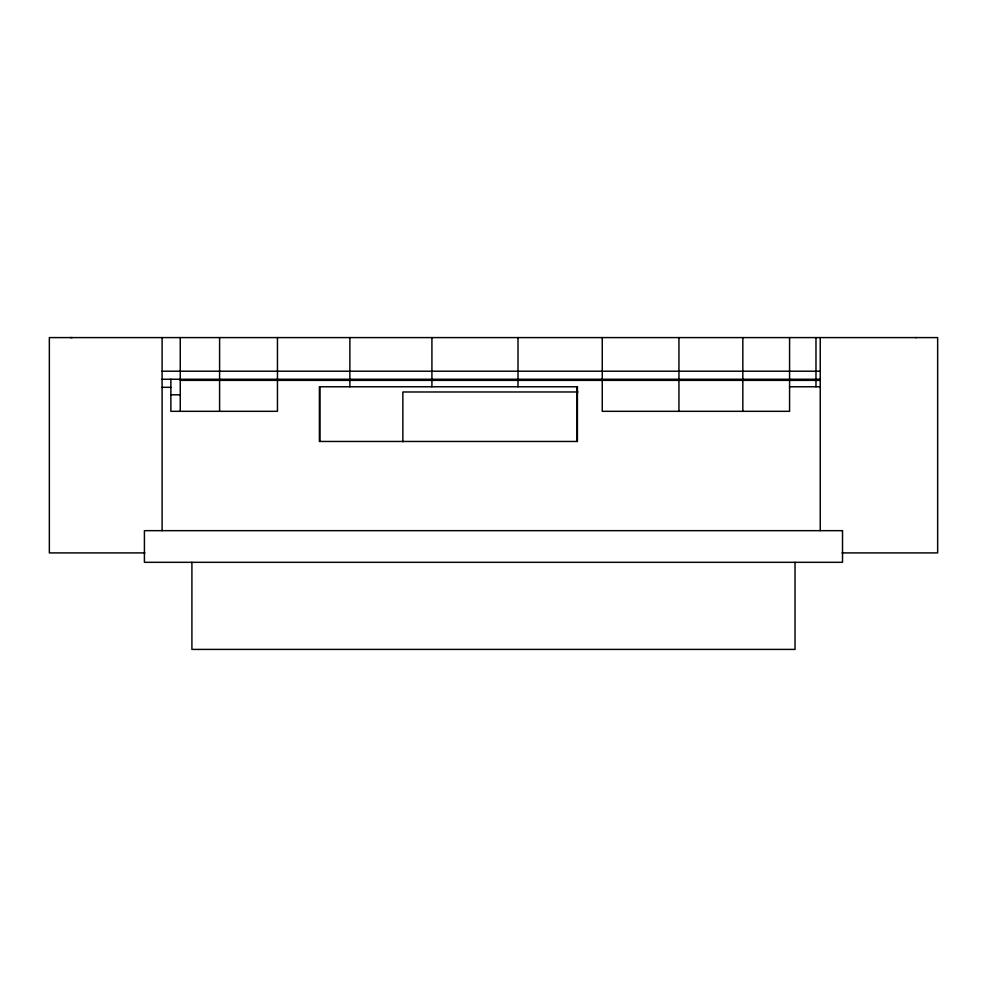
<?xml version="1.0" encoding="UTF-8"?>
<svg xmlns="http://www.w3.org/2000/svg" width="987" height="987" viewBox="0 0 987 987"><rect width="100%" height="100%" fill="white"/><g stroke="black" fill="none" stroke-linecap="round" stroke-linejoin="round"><path stroke-width="1.48" d="M915.776 337.603L916.504 337.591M162.102 371.211L820.246 371.211M162.102 379.255L820.246 379.255M180.251 380.353L820.246 380.353M789.575 386.768L820.246 386.768M162.102 387.311L170.874 387.311M578 391.975L402.856 391.987L402.856 441.843M170.874 394.8L180.251 394.8M144.966 552.905L49.35 552.905L49.35 337.591L937.65 337.591L937.65 552.905L842.034 552.905M70.509 337.591L72.31 337.603M820.246 337.591L820.246 530.661M815.978 337.591L815.978 386.768M795.016 562.319L795.016 649.409L191.91 649.409L191.91 562.319M789.575 337.591L789.575 411.32L602.255 411.32L602.255 337.591M742.829 337.591L742.829 411.32M678.945 337.591L678.945 411.32M577.087 386.768L577.087 441.46M518.002 337.591L518.002 386.768M431.911 337.591L431.911 386.768M349.867 337.591L349.867 386.768M319.911 386.768L319.911 441.46M277.458 337.591L277.458 411.32L170.874 411.32L170.874 379.255M219.595 337.591L219.595 411.32M180.251 337.591L180.251 411.32M162.102 337.591L162.102 530.661M577.42 386.768L319.406 386.768L319.406 441.46L577.42 441.46L577.42 386.768M842.516 530.661L144.41 530.661L144.41 562.319L842.516 562.319L842.516 530.661"/></g></svg>
